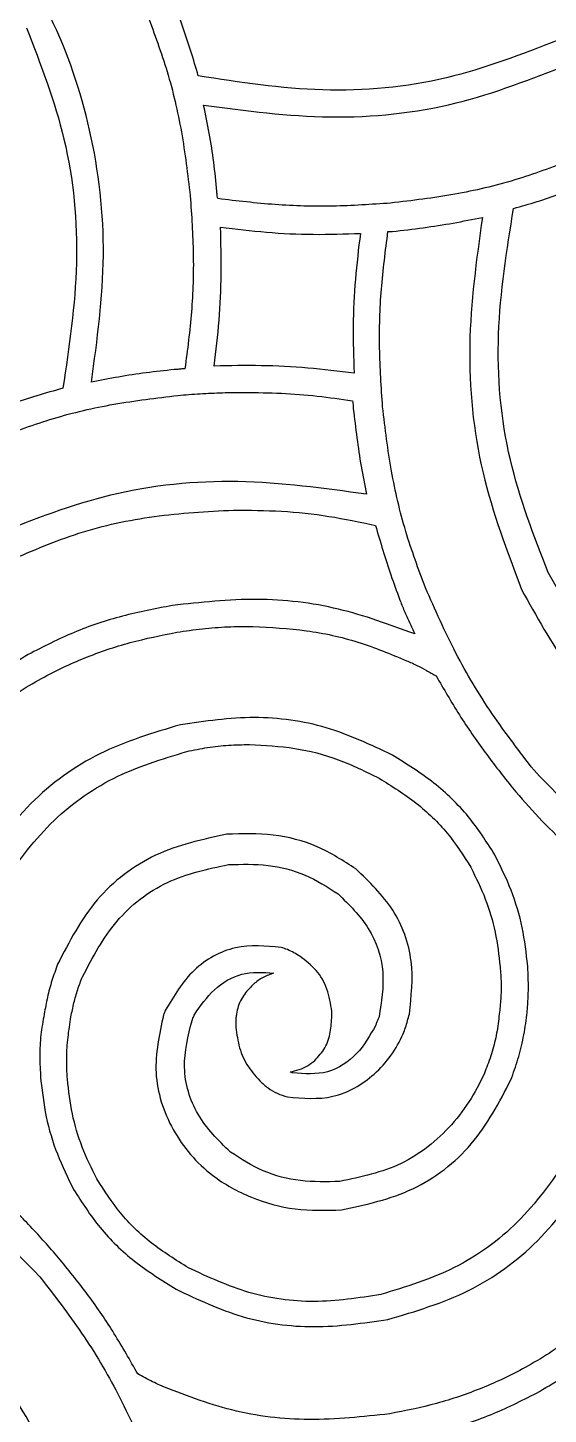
# Model space of a CAD drawing. Extents: x 0 to 371, y 0 to 260.
# Drawn here: x 113.15 to 128.61, y 139.92 to 181.13 of the extents above; entities that cross this region are included whole.
import ezdxf

# ---------------------------------------------------------------- set-up
doc = ezdxf.new("R2010")
doc.units = 0
doc.layers.add('Layer_1', color=7, linetype='CONTINUOUS')

msp = doc.modelspace()

# ---------------------------------------------------------------- linework, layer by layer
at = {"layer": 'Layer_1', "color": 7}
for points in [[(118.877497, 175.207083)], [(126.655834, 175.498021)], [(119.594766, 170.295755)], [(119.257835, 166.798294)], [(119.832478, 163.340108)], [(119.735842, 159.830243)]]:
    msp.add_lwpolyline(points, close=True, dxfattribs=at)
for points in [[(123.851354, 175.074791), (123.983645, 175.074791)], [(122.184788, 151.765103), (122.184788, 151.897395)]]:
    msp.add_lwpolyline(points, dxfattribs=at)
for points, knots in [([(115.041038, 170.60323), (115.212403, 171.85614), (115.553531, 174.350251), (115.125446, 178.058205), (114.051218, 181.24672), (112.492538, 183.791775), (110.819949, 185.876311), (109.466707, 187.004257), (108.796459, 187.562918)], [0, 0, 0, 0, 3.781588, 7.527836, 11.082465, 13.784316, 16.445759, 19.057535, 19.057535, 19.057535, 19.057535]), ([(118.216038, 179.704999), (118.14394, 179.949431), (118.000825, 180.434623), (117.762658, 181.149449), (117.588034, 181.61629), (117.501354, 181.848021)], [0, 0, 0, 0, 0.764496, 1.517514, 2.259713, 2.259713, 2.259713, 2.259713]), ([(116.707604, 181.504372), (116.913374, 180.949892), (117.332885, 179.81945), (117.751549, 178.015722), (117.90132, 176.769555), (117.97781, 176.133124)], [0, 0, 0, 0, 1.773057, 3.6148, 5.537175, 5.537175, 5.537175, 5.537175]), ([(113.109374, 181.133853), (113.532208, 180.043832), (114.402786, 177.799582), (114.744123, 174.111436), (114.378044, 171.653518), (114.194062, 170.418228)], [0, 0, 0, 0, 3.496117, 7.19818, 10.938583, 10.938583, 10.938583, 10.938583]), ([(128.904792, 180.763333), (127.815233, 180.340648), (125.573892, 179.471138), (121.892747, 179.133321), (119.444849, 179.513936), (118.216038, 179.704999)], [0, 0, 0, 0, 3.494783, 7.189148, 10.912982, 10.912982, 10.912982, 10.912982]), ([(118.374685, 178.831668), (119.628068, 178.665382), (122.12353, 178.334311), (125.852603, 178.722177), (128.121364, 179.615536), (129.222602, 180.049164)], [0, 0, 0, 0, 3.786896, 7.539635, 11.079314, 11.079314, 11.079314, 11.079314]), ([(118.77156, 176.265416), (118.74159, 176.556062), (118.681893, 177.135009), (118.551092, 177.991762), (118.4331, 178.553544), (118.374685, 178.831668)], [0, 0, 0, 0, 0.876497, 1.745927, 2.598393, 2.598393, 2.598393, 2.598393]), ([(129.275312, 177.191458), (128.727163, 176.985491), (127.606042, 176.56423), (125.810497, 176.1472), (124.566993, 175.997714), (123.930935, 175.921251)], [0, 0, 0, 0, 1.75538, 3.590254, 5.511553, 5.511553, 5.511553, 5.511553]), ([(127.581875, 175.762605), (127.8156, 175.827297), (128.278702, 175.955479), (128.956129, 176.19238), (129.532303, 176.411102), (130.010488, 176.614417), (130.396068, 176.796456), (130.653737, 176.918172), (130.783746, 176.979585)], [0, 0, 0, 0, 0.727343, 1.441154, 2.15188, 2.576009, 2.999573, 3.430935, 3.430935, 3.430935, 3.430935]), ([(117.97781, 176.133124), (118.016584, 175.558581), (118.093968, 174.411922), (118.042381, 172.693045), (117.893291, 171.56231), (117.819163, 171.000105)], [0, 0, 0, 0, 1.726973, 3.446647, 5.14719, 5.14719, 5.14719, 5.14719]), ([(118.797915, 176.053543), (118.790842, 176.077559), (118.777435, 176.12308), (118.771442, 176.194699), (118.77152, 176.241234), (118.77156, 176.265416)], [0, 0, 0, 0, 0.074913, 0.141994, 0.21457, 0.21457, 0.21457, 0.21457]), ([(123.930935, 175.921251), (123.358328, 175.882366), (122.215625, 175.804767), (120.497885, 175.852463), (119.364199, 175.98656), (118.797915, 176.053543)], [0, 0, 0, 0, 1.72115, 3.434751, 5.14497, 5.14497, 5.14497, 5.14497]), ([(128.613854, 164.941043), (128.185827, 166.043731), (127.304519, 168.314167), (126.984326, 172.044263), (127.382311, 174.520783), (127.581875, 175.762605)], [0, 0, 0, 0, 3.536436, 7.28153, 11.048228, 11.048228, 11.048228, 11.048228]), ([(118.691979, 171.079686), (118.745028, 171.531893), (118.851574, 172.440114), (118.908977, 173.819215), (118.888031, 174.742632), (118.877497, 175.207083)], [0, 0, 0, 0, 1.365589, 2.742677, 4.136221, 4.136221, 4.136221, 4.136221]), ([(118.877497, 175.207083), (119.331953, 175.152468), (120.246502, 175.042562), (121.634589, 174.974136), (122.564524, 175.006059), (123.031248, 175.022081)], [0, 0, 0, 0, 1.372992, 2.763011, 4.163579, 4.163579, 4.163579, 4.163579]), ([(123.983645, 175.074791), (124.289248, 175.111729), (124.893825, 175.184802), (125.786038, 175.32085), (126.368499, 175.439493), (126.655834, 175.498021)], [0, 0, 0, 0, 0.92348, 1.826927, 2.706521, 2.706521, 2.706521, 2.706521]), ([(126.655834, 175.498021), (126.480513, 174.234355), (126.13031, 171.710194), (126.507126, 167.913249), (127.388766, 165.580186), (127.820104, 164.438748)], [0, 0, 0, 0, 3.820461, 7.631338, 11.281721, 11.281721, 11.281721, 11.281721]), ([(123.031248, 175.022081), (122.976634, 174.56758), (122.866722, 173.652903), (122.798304, 172.264644), (122.830226, 171.334582), (122.846246, 170.867813)], [0, 0, 0, 0, 1.373125, 2.763393, 4.164094, 4.164094, 4.164094, 4.164094]), ([(123.692707, 169.862706), (123.653932, 170.446048), (123.576546, 171.610287), (123.628146, 173.355399), (123.777226, 174.503779), (123.851354, 175.074791)], [0, 0, 0, 0, 1.753317, 3.499288, 5.226039, 5.226039, 5.226039, 5.226039]), ([(122.846246, 170.867813), (122.387786, 170.922447), (121.470925, 171.031708), (120.083329, 171.106398), (119.156853, 171.088611), (118.691979, 171.079686)], [0, 0, 0, 0, 1.384932, 2.76968, 4.164246, 4.164246, 4.164246, 4.164246]), ([(117.501354, 170.973749), (117.221821, 170.943955), (116.667282, 170.884849), (115.84704, 170.7578), (115.308243, 170.654473), (115.041038, 170.60323)], [0, 0, 0, 0, 0.843256, 1.67286, 2.489061, 2.489061, 2.489061, 2.489061]), ([(117.819163, 171.000105), (117.7838, 170.998469), (117.712871, 170.995187), (117.607646, 170.978667), (117.536717, 170.975386), (117.501354, 170.973749)], [0, 0, 0, 0, 0.106134, 0.212873, 0.319007, 0.319007, 0.319007, 0.319007]), ([(114.194062, 170.418228), (113.934477, 170.346318), (113.422122, 170.204387), (112.670607, 169.960024), (112.185654, 169.770966), (111.945104, 169.677188)], [0, 0, 0, 0, 0.808048, 1.594884, 2.369315, 2.369315, 2.369315, 2.369315]), ([(112.236042, 168.936664), (112.790521, 169.142401), (113.920955, 169.561844), (115.724717, 169.980189), (116.970863, 170.129896), (117.60729, 170.206355)], [0, 0, 0, 0, 1.773013, 3.614699, 5.537056, 5.537056, 5.537056, 5.537056]), ([(117.60729, 170.206355), (117.828714, 170.224211), (118.270667, 170.25985), (118.933546, 170.289739), (119.374774, 170.293753), (119.594766, 170.295755)], [0, 0, 0, 0, 0.666399, 1.330101, 1.990072, 1.990072, 1.990072, 1.990072]), ([(119.594766, 170.295755), (119.95775, 170.290295), (120.677949, 170.279463), (121.746145, 170.197944), (122.446408, 170.09745), (122.79302, 170.047708)], [0, 0, 0, 0, 1.088941, 2.160575, 3.210877, 3.210877, 3.210877, 3.210877]), ([(122.79302, 170.047708), (122.800127, 170.0214), (122.814182, 169.969376), (122.819229, 169.888941), (122.819327, 169.835933), (122.819375, 169.80948)], [0, 0, 0, 0, 0.081549, 0.161265, 0.240673, 0.240673, 0.240673, 0.240673]), ([(122.819375, 169.80948), (122.854712, 169.52129), (122.924773, 168.949903), (123.045272, 168.10079), (123.159513, 167.545413), (123.21625, 167.269583)], [0, 0, 0, 0, 0.871097, 1.727099, 2.571721, 2.571721, 2.571721, 2.571721]), ([(124.962913, 164.491458), (124.757143, 165.045939), (124.337631, 166.17638), (123.918968, 167.980108), (123.769196, 169.226275), (123.692707, 169.862706)], [0, 0, 0, 0, 1.773057, 3.6148, 5.537175, 5.537175, 5.537175, 5.537175]), ([(123.21625, 167.269583), (121.945627, 167.444629), (119.416942, 167.792989), (115.631062, 167.421423), (113.328279, 166.517866), (112.209687, 166.078958)], [0, 0, 0, 0, 3.841877, 7.645771, 11.238943, 11.238943, 11.238943, 11.238943]), ([(112.632917, 165.311563), (113.303537, 165.598605), (114.678197, 166.186995), (116.922394, 166.670409), (118.472079, 166.755267), (119.257835, 166.798294)], [0, 0, 0, 0, 2.184858, 4.4786, 6.83788, 6.83788, 6.83788, 6.83788]), ([(119.257835, 166.798294), (119.73367, 166.794039), (120.683735, 166.785543), (122.098302, 166.636666), (123.021567, 166.440915), (123.480834, 166.343541)], [0, 0, 0, 0, 1.427129, 2.849442, 4.257254, 4.257254, 4.257254, 4.257254]), ([(123.480834, 166.343541), (123.553206, 166.09656), (123.697922, 165.602695), (123.935099, 164.869923), (124.10892, 164.387591), (124.195518, 164.147293)], [0, 0, 0, 0, 0.772083, 1.543859, 2.310101, 2.310101, 2.310101, 2.310101]), ([(133.402709, 159.12021), (132.763219, 159.657335), (131.476825, 160.737814), (129.863303, 162.713237), (129.032033, 164.195417), (128.613854, 164.941043)], [0, 0, 0, 0, 2.50184, 5.032695, 7.594725, 7.594725, 7.594725, 7.594725]), ([(128.190623, 159.0675), (127.765211, 159.618343), (126.911059, 160.724337), (125.825596, 162.543064), (125.252258, 163.837963), (124.962913, 164.491458)], [0, 0, 0, 0, 2.086879, 4.19008, 6.332929, 6.332929, 6.332929, 6.332929]), ([(127.820104, 164.438748), (128.25909, 163.651167), (129.13051, 162.087763), (130.828666, 160.015695), (132.178593, 158.885984), (132.847187, 158.32646)], [0, 0, 0, 0, 2.701966, 5.363601, 7.975465, 7.975465, 7.975465, 7.975465]), ([(124.645104, 163.115831), (123.898458, 163.391468), (122.388454, 163.948912), (119.929382, 164.236925), (118.284769, 164.054856), (117.448643, 163.962291)], [0, 0, 0, 0, 2.382382, 4.818091, 7.337064, 7.337064, 7.337064, 7.337064]), ([(124.195518, 164.147293), (124.241442, 164.032353), (124.333846, 163.801081), (124.487103, 163.458617), (124.59232, 163.230347), (124.645104, 163.115831)], [0, 0, 0, 0, 0.371289, 0.74707, 1.125366, 1.125366, 1.125366, 1.125366]), ([(117.448643, 163.962291), (116.95024, 163.867179), (115.955861, 163.677417), (114.511144, 163.19541), (113.611644, 162.736461), (113.162084, 162.507083)], [0, 0, 0, 0, 1.521336, 3.035266, 4.547924, 4.547924, 4.547924, 4.547924]), ([(117.580935, 163.168541), (117.833182, 163.205346), (118.333916, 163.278408), (119.08609, 163.336183), (119.584846, 163.338805), (119.832478, 163.340108)], [0, 0, 0, 0, 0.764629, 1.517859, 2.26062, 2.26062, 2.26062, 2.26062]), ([(119.832478, 163.340108), (120.366013, 163.312237), (121.421911, 163.257078), (122.968228, 162.917732), (123.929281, 162.519822), (124.406875, 162.322081)], [0, 0, 0, 0, 1.601314, 3.169101, 4.717874, 4.717874, 4.717874, 4.717874]), ([(109.775727, 158.511978), (110.133161, 158.950539), (110.842792, 159.821235), (112.130225, 160.914414), (113.467281, 161.781852), (114.83345, 162.427137), (116.183549, 162.889548), (117.115142, 163.075544), (117.580935, 163.168541)], [0, 0, 0, 0, 1.694248, 3.363666, 5.041543, 6.462666, 7.886398, 9.310103, 9.310103, 9.310103, 9.310103]), ([(113.162084, 162.507083), (112.649526, 162.195745), (111.626245, 161.574183), (110.26401, 160.380636), (109.498993, 159.453947), (109.114268, 158.987918)], [0, 0, 0, 0, 1.796894, 3.587356, 5.398685, 5.398685, 5.398685, 5.398685]), ([(124.406875, 162.322081), (124.508522, 162.276751), (124.708622, 162.187517), (124.99591, 162.029522), (125.185175, 161.924641), (125.280207, 161.87198)], [0, 0, 0, 0, 0.333736, 0.656986, 0.982968, 0.982968, 0.982968, 0.982968]), ([(125.280207, 161.87198), (125.507296, 161.480974), (125.959845, 160.70177), (126.72236, 159.589423), (127.278362, 158.887988), (127.55552, 158.538333)], [0, 0, 0, 0, 1.356194, 2.702651, 4.040972, 4.040972, 4.040972, 4.040972]), ([(117.686872, 160.416771), (116.869754, 160.174702), (115.24159, 159.692363), (113.124915, 158.152347), (112.131183, 156.757635), (111.62781, 156.051146)], [0, 0, 0, 0, 2.544261, 5.069616, 7.661989, 7.661989, 7.661989, 7.661989]), ([(123.983645, 159.517085), (123.33977, 159.820846), (122.044121, 160.432094), (119.859489, 160.733584), (118.416983, 160.523237), (117.686872, 160.416771)], [0, 0, 0, 0, 2.12763, 4.281365, 6.488666, 6.488666, 6.488666, 6.488666]), ([(112.341979, 155.627916), (112.80565, 156.269646), (113.721397, 157.537057), (115.648809, 158.943253), (117.129796, 159.396109), (117.871874, 159.623021)], [0, 0, 0, 0, 2.366487, 4.673792, 6.990994, 6.990994, 6.990994, 6.990994]), ([(117.871874, 159.623021), (118.078476, 159.665011), (118.489645, 159.748577), (119.113326, 159.817805), (119.528938, 159.826109), (119.735842, 159.830243)], [0, 0, 0, 0, 0.632289, 1.258348, 1.878993, 1.878993, 1.878993, 1.878993]), ([(119.735842, 159.830243), (120.185636, 159.806757), (121.080801, 159.760016), (122.389869, 159.422207), (123.18818, 159.02673), (123.58677, 158.829271)], [0, 0, 0, 0, 1.349252, 2.685235, 4.017437, 4.017437, 4.017437, 4.017437]), ([(127.026354, 156.553958), (126.777564, 156.942303), (126.271121, 157.732828), (125.227888, 158.736765), (124.40365, 159.253681), (123.983645, 159.517085)], [0, 0, 0, 0, 1.380369, 2.809918, 4.295238, 4.295238, 4.295238, 4.295238]), ([(138.403437, 152.691145), (137.042936, 153.173176), (134.409247, 154.106304), (130.890271, 156.241834), (129.072889, 158.14405), (128.190623, 159.0675)], [0, 0, 0, 0, 4.325799, 8.373986, 12.193383, 12.193383, 12.193383, 12.193383]), ([(123.58677, 158.829271), (123.9646, 158.593895), (124.705054, 158.132614), (125.640662, 157.236419), (126.091417, 156.529613), (126.312185, 156.183438)], [0, 0, 0, 0, 1.333712, 2.613745, 3.842465, 3.842465, 3.842465, 3.842465]), ([(127.55552, 158.538333), (127.810037, 158.243129), (128.322261, 157.649022), (129.174308, 156.820245), (129.78631, 156.309242), (130.095417, 156.051146)], [0, 0, 0, 0, 1.168937, 2.352526, 3.560394, 3.560394, 3.560394, 3.560394]), ([(119.062499, 157.162706), (118.338246, 157.006224), (116.897641, 156.694966), (115.066245, 155.291591), (114.382441, 153.970049), (114.035415, 153.299377)], [0, 0, 0, 0, 2.20522, 4.386386, 6.633918, 6.633918, 6.633918, 6.633918]), ([(122.898957, 156.130728), (122.525196, 156.372764), (121.773318, 156.859659), (120.435585, 157.201562), (119.524406, 157.175777), (119.062499, 157.162706)], [0, 0, 0, 0, 1.329611, 2.674722, 4.057669, 4.057669, 4.057669, 4.057669]), ([(114.776455, 152.929373), (115.079381, 153.505458), (115.677188, 154.642326), (117.247413, 155.864898), (118.491734, 156.130126), (119.115209, 156.263019)], [0, 0, 0, 0, 1.939237, 3.826964, 5.722687, 5.722687, 5.722687, 5.722687]), ([(119.115209, 156.263019), (119.507114, 156.272448), (120.279896, 156.291039), (121.413213, 156.001946), (122.052304, 155.592895), (122.36979, 155.389688)], [0, 0, 0, 0, 1.173339, 2.313662, 3.43938, 3.43938, 3.43938, 3.43938]), ([(126.312185, 156.183438), (126.465328, 155.872478), (126.769994, 155.253849), (127.06557, 154.252941), (127.144987, 153.566275), (127.185, 153.220311)], [0, 0, 0, 0, 1.038734, 2.066479, 3.110095, 3.110095, 3.110095, 3.110095]), ([(128.005621, 153.246666), (127.961865, 153.630533), (127.874531, 154.396702), (127.537122, 155.512173), (127.197088, 156.20572), (127.026354, 156.553958)], [0, 0, 0, 0, 1.157468, 2.310219, 3.472746, 3.472746, 3.472746, 3.472746]), ([(124.486457, 151.817813), (124.544776, 152.344913), (124.662534, 153.409239), (124.087003, 154.994), (123.297678, 155.74923), (122.898957, 156.130728)], [0, 0, 0, 0, 1.577662, 3.185635, 4.827022, 4.827022, 4.827022, 4.827022]), ([(122.36979, 155.389688), (122.698666, 155.069119), (123.35563, 154.428748), (123.80478, 153.076479), (123.658917, 152.181446), (123.58677, 151.738748)], [0, 0, 0, 0, 1.365365, 2.727462, 4.060545, 4.060545, 4.060545, 4.060545]), ([(120.676354, 153.802188), (120.21835, 153.842333), (119.291121, 153.923608), (117.977361, 153.184726), (117.488573, 152.352484), (117.23677, 151.92375)], [0, 0, 0, 0, 1.356337, 2.745907, 4.222353, 4.222353, 4.222353, 4.222353]), ([(121.231875, 153.537605), (121.174641, 153.573195), (121.057358, 153.646124), (120.871852, 153.736669), (120.740562, 153.78067), (120.676354, 153.802188)], [0, 0, 0, 0, 0.202151, 0.414237, 0.617239, 0.617239, 0.617239, 0.617239]), ([(114.035415, 153.299377), (113.977179, 153.13881), (113.860605, 152.817394), (113.728798, 152.321622), (113.668584, 151.985514), (113.63854, 151.817813)], [0, 0, 0, 0, 0.512246, 1.025391, 1.536387, 1.536387, 1.536387, 1.536387]), ([(122.184788, 151.897395), (122.149829, 152.123287), (122.081976, 152.56173), (121.745573, 153.148219), (121.402843, 153.408011), (121.231875, 153.537605)], [0, 0, 0, 0, 0.682348, 1.324395, 1.963469, 1.963469, 1.963469, 1.963469]), ([(114.43229, 151.738748), (114.460377, 151.877273), (114.515794, 152.150593), (114.62674, 152.550097), (114.72686, 152.803733), (114.776455, 152.929373)], [0, 0, 0, 0, 0.424009, 0.8366, 1.2416, 1.2416, 1.2416, 1.2416]), ([(118.110102, 151.817813), (118.288869, 152.071923), (118.647025, 152.581025), (119.497541, 153.101979), (120.139696, 153.057384), (120.464997, 153.034793)], [0, 0, 0, 0, 0.929904, 1.863034, 2.821039, 2.821039, 2.821039, 2.821039]), ([(120.464997, 153.034793), (120.353829, 152.997994), (120.131387, 152.924359), (119.847457, 152.713059), (119.694164, 152.539251), (119.61802, 152.452916)], [0, 0, 0, 0, 0.349447, 0.699231, 1.044459, 1.044459, 1.044459, 1.044459]), ([(127.185, 153.220311), (127.197484, 153.061972), (127.222282, 152.747459), (127.206323, 152.278319), (127.174423, 151.970205), (127.158645, 151.817813)], [0, 0, 0, 0, 0.476174, 0.945835, 1.405453, 1.405453, 1.405453, 1.405453]), ([(127.97875, 151.791458), (127.992967, 151.950412), (128.021536, 152.269831), (128.026363, 152.755943), (128.012591, 153.081761), (128.005621, 153.246666)], [0, 0, 0, 0, 0.478613, 0.961775, 1.45692, 1.45692, 1.45692, 1.45692]), ([(119.61802, 152.452916), (119.575761, 152.389341), (119.490886, 152.261654), (119.394745, 152.048457), (119.367286, 151.895137), (119.353437, 151.817813)], [0, 0, 0, 0, 0.228959, 0.459846, 0.694772, 0.694772, 0.694772, 0.694772]), ([(113.63854, 151.817813), (113.601363, 151.612641), (113.52637, 151.198773), (113.495984, 150.559464), (113.520288, 150.130421), (113.532604, 149.91302)], [0, 0, 0, 0, 0.625041, 1.260818, 1.9139, 1.9139, 1.9139, 1.9139]), ([(114.326354, 149.886664), (114.315573, 150.095694), (114.294197, 150.510151), (114.33729, 151.130101), (114.400642, 151.535981), (114.43229, 151.738748)], [0, 0, 0, 0, 0.627466, 1.244117, 1.859713, 1.859713, 1.859713, 1.859713]), ([(117.18406, 151.791458), (117.058321, 151.219301), (116.805024, 150.066714), (117.372995, 148.317624), (118.457617, 147.049926), (119.780258, 146.32979), (121.098458, 145.959162), (122.012569, 145.984262), (122.475727, 145.99698)], [0, 0, 0, 0, 1.731203, 3.487438, 5.285215, 6.609014, 7.955642, 9.338713, 9.338713, 9.338713, 9.338713]), ([(117.23677, 151.92375), (117.229534, 151.91262), (117.213494, 151.887948), (117.204651, 151.840341), (117.191246, 151.808517), (117.18406, 151.791458)], [0, 0, 0, 0, 0.039476, 0.087505, 0.142997, 0.142997, 0.142997, 0.142997]), ([(118.03052, 151.632811), (118.039571, 151.652628), (118.05842, 151.693896), (118.082202, 151.756728), (118.101051, 151.797996), (118.110102, 151.817813)], [0, 0, 0, 0, 0.065343, 0.136074, 0.201417, 0.201417, 0.201417, 0.201417]), ([(119.353437, 151.817813), (119.346327, 151.782674), (119.332202, 151.712868), (119.327239, 151.606322), (119.327134, 151.535768), (119.327082, 151.50052)], [0, 0, 0, 0, 0.107401, 0.213354, 0.319138, 0.319138, 0.319138, 0.319138]), ([(120.861872, 149.357498), (121.321927, 149.316507), (122.253311, 149.233521), (123.53466, 149.985759), (124.150116, 150.837712), (124.375352, 151.421814), (124.435045, 151.616752), (124.469052, 151.749745), (124.486457, 151.817813)], [0, 0, 0, 0, 1.356337, 2.745907, 4.222353, 4.421742, 4.622772, 4.833539, 4.833539, 4.833539, 4.833539]), ([(121.681977, 150.442186), (121.790035, 150.562194), (122.007914, 150.804165), (122.157032, 151.279247), (122.175543, 151.603265), (122.184788, 151.765103)], [0, 0, 0, 0, 0.479683, 0.967182, 1.45365, 1.45365, 1.45365, 1.45365]), ([(127.158645, 151.817813), (127.136239, 151.628337), (127.091945, 151.253763), (126.954467, 150.704994), (126.620265, 149.740047), (125.833664, 148.475148), (124.297195, 147.239479), (123.048271, 146.975981), (122.4225, 146.843956)], [0, 0, 0, 0, 0.571886, 1.130561, 1.693003, 3.632311, 5.520235, 7.416086, 7.416086, 7.416086, 7.416086]), ([(123.58677, 151.738748), (123.575969, 151.709876), (123.553469, 151.649736), (123.514135, 151.563176), (123.491635, 151.503036), (123.480834, 151.474164)], [0, 0, 0, 0, 0.092457, 0.192584, 0.28504, 0.28504, 0.28504, 0.28504]), ([(127.50281, 149.859793), (127.576982, 150.064743), (127.726197, 150.477048), (127.885437, 151.124216), (127.947364, 151.567026), (127.97875, 151.791458)], [0, 0, 0, 0, 0.653591, 1.314851, 1.994441, 1.994441, 1.994441, 1.994441]), ([(119.168435, 147.716772), (118.813785, 148.066787), (118.110764, 148.760622), (117.678145, 150.235254), (117.914289, 151.171826), (118.03052, 151.632811)], [0, 0, 0, 0, 1.480055, 2.933911, 4.343136, 4.343136, 4.343136, 4.343136]), ([(119.327082, 151.50052), (119.350242, 151.296021), (119.396734, 150.88552), (119.632204, 150.300266), (119.905275, 149.988621), (120.04125, 149.833438)], [0, 0, 0, 0, 0.616271, 1.237078, 1.852808, 1.852808, 1.852808, 1.852808]), ([(123.480834, 151.474164), (123.315602, 151.182851), (122.982487, 150.595549), (122.073229, 149.988142), (121.373885, 150.043629), (121.020518, 150.071666)], [0, 0, 0, 0, 1.000474, 2.017009, 3.055252, 3.055252, 3.055252, 3.055252]), ([(120.940937, 150.098022), (121.033318, 150.118682), (121.213578, 150.158996), (121.467402, 150.273837), (121.610159, 150.38584), (121.681977, 150.442186)], [0, 0, 0, 0, 0.28362, 0.553413, 0.826546, 0.826546, 0.826546, 0.826546]), ([(103.26708, 150.362605), (104.627812, 149.880518), (107.262479, 148.947094), (110.783987, 146.817046), (112.61671, 144.928997), (113.506249, 144.012605)], [0, 0, 0, 0, 4.326336, 8.376711, 12.196718, 12.196718, 12.196718, 12.196718]), ([(121.020518, 150.071666), (121.011485, 150.073405), (120.99274, 150.077013), (120.968715, 150.092675), (120.94997, 150.096283), (120.940937, 150.098022)], [0, 0, 0, 0, 0.027378, 0.056812, 0.08419, 0.08419, 0.08419, 0.08419]), ([(113.532604, 149.91302), (113.57636, 149.529153), (113.663694, 148.762984), (114.001103, 147.647512), (114.341137, 146.953966), (114.511872, 146.605728)], [0, 0, 0, 0, 1.157468, 2.310219, 3.472746, 3.472746, 3.472746, 3.472746]), ([(115.199685, 146.923022), (115.046507, 147.234028), (114.741751, 147.85279), (114.445901, 148.853839), (114.366404, 149.540653), (114.326354, 149.886664)], [0, 0, 0, 0, 1.038912, 2.066965, 3.110732, 3.110732, 3.110732, 3.110732]), ([(120.04125, 149.833438), (120.121484, 149.759908), (120.27913, 149.615433), (120.557668, 149.451088), (120.759998, 149.38884), (120.861872, 149.357498)], [0, 0, 0, 0, 0.326019, 0.640572, 0.95956, 0.95956, 0.95956, 0.95956]), ([(122.475727, 145.99698), (123.200231, 146.155386), (124.64193, 146.470599), (126.466673, 147.877879), (127.154691, 149.193915), (127.50281, 149.859793)], [0, 0, 0, 0, 2.206856, 4.391448, 6.628866, 6.628866, 6.628866, 6.628866]), ([(122.4225, 146.843956), (122.030644, 146.834491), (121.258016, 146.815828), (120.124839, 147.104639), (119.485875, 147.513599), (119.168435, 147.716772)], [0, 0, 0, 0, 1.173202, 2.313221, 3.438758, 3.438758, 3.438758, 3.438758]), ([(114.114997, 144.515416), (113.842456, 144.830126), (113.293274, 145.46428), (112.386356, 146.354376), (111.723706, 146.890781), (111.389582, 147.16125)], [0, 0, 0, 0, 1.248722, 2.516229, 3.805333, 3.805333, 3.805333, 3.805333]), ([(129.169375, 147.478543), (128.710346, 146.836182), (127.801466, 145.564302), (125.867673, 144.16366), (124.3837, 143.710528), (123.639996, 143.483438)], [0, 0, 0, 0, 2.359034, 4.670902, 6.993497, 6.993497, 6.993497, 6.993497]), ([(117.924584, 144.277188), (117.54679, 144.512558), (116.806429, 144.973812), (115.871067, 145.870088), (115.420413, 146.576853), (115.199685, 146.923022)], [0, 0, 0, 0, 1.333601, 2.613455, 3.8421, 3.8421, 3.8421, 3.8421]), ([(123.851354, 142.742915), (124.668471, 142.984984), (126.296635, 143.467323), (128.41331, 145.007339), (129.407042, 146.402051), (129.910415, 147.108539)], [0, 0, 0, 0, 2.544261, 5.069616, 7.661989, 7.661989, 7.661989, 7.661989]), ([(114.511872, 146.605728), (114.760667, 146.217346), (115.267132, 145.426728), (116.310286, 144.422538), (117.134568, 143.905527), (117.55458, 143.642085)], [0, 0, 0, 0, 1.380479, 2.810201, 4.295596, 4.295596, 4.295596, 4.295596]), ([(113.850413, 138.535936), (113.411434, 139.323478), (112.540039, 140.886783), (110.841806, 142.958618), (109.491917, 144.088224), (108.82333, 144.647708)], [0, 0, 0, 0, 2.701851, 5.363294, 7.97507, 7.97507, 7.97507, 7.97507]), ([(116.416665, 141.128543), (116.189593, 141.528189), (115.737436, 142.323983), (114.970326, 143.458127), (114.399365, 144.163904), (114.114997, 144.515416)], [0, 0, 0, 0, 1.378677, 2.745288, 4.101289, 4.101289, 4.101289, 4.101289]), ([(123.639996, 143.483438), (122.979633, 143.382232), (121.673659, 143.18208), (119.690954, 143.453968), (118.511607, 144.003605), (117.924584, 144.277188)], [0, 0, 0, 0, 1.998047, 3.951459, 5.887385, 5.887385, 5.887385, 5.887385]), ([(131.709788, 144.594998), (131.352313, 144.156431), (130.64258, 143.285698), (129.354917, 142.192581), (128.017743, 141.325201), (126.651706, 140.679753), (125.301832, 140.216999), (124.370334, 140.030946), (123.90458, 139.937918)], [0, 0, 0, 0, 1.694336, 3.363942, 5.041931, 6.462991, 7.886567, 9.31017, 9.31017, 9.31017, 9.31017]), ([(113.506249, 144.012605), (113.931661, 143.461762), (114.785813, 142.355767), (115.871276, 140.537041), (116.444613, 139.242142), (116.733959, 138.588647)], [0, 0, 0, 0, 2.086879, 4.19008, 6.332929, 6.332929, 6.332929, 6.332929]), ([(128.34927, 140.599377), (128.861866, 140.910721), (129.885245, 141.532308), (131.24772, 142.725778), (132.012837, 143.652506), (132.397602, 144.118541)], [0, 0, 0, 0, 1.797007, 3.587655, 5.399073, 5.399073, 5.399073, 5.399073]), ([(117.55458, 143.642085), (118.198455, 143.338356), (119.494111, 142.727169), (121.678764, 142.42601), (123.121246, 142.636417), (123.851354, 142.742915)], [0, 0, 0, 0, 2.127579, 4.281279, 6.488593, 6.488593, 6.488593, 6.488593]), ([(117.078124, 140.784895), (117.005314, 140.820518), (116.857345, 140.892914), (116.633493, 141.001286), (116.488979, 141.086102), (116.416665, 141.128543)], [0, 0, 0, 0, 0.243199, 0.494245, 0.745685, 0.745685, 0.745685, 0.745685]), ([(123.90458, 139.937918), (123.106368, 139.850764), (121.541189, 139.679867), (119.20269, 139.955831), (117.780644, 140.510752), (117.078124, 140.784895)], [0, 0, 0, 0, 2.404851, 4.715566, 6.971672, 6.971672, 6.971672, 6.971672]), ([(124.063227, 139.144168), (124.561587, 139.239276), (125.555846, 139.429023), (127.000376, 139.911077), (127.899754, 140.370002), (128.34927, 140.599377)], [0, 0, 0, 0, 1.521205, 3.0349, 4.547437, 4.547437, 4.547437, 4.547437])]:
    msp.add_open_spline(points, degree=3, knots=knots, dxfattribs=at)

doc.saveas('drawing.dxf')
